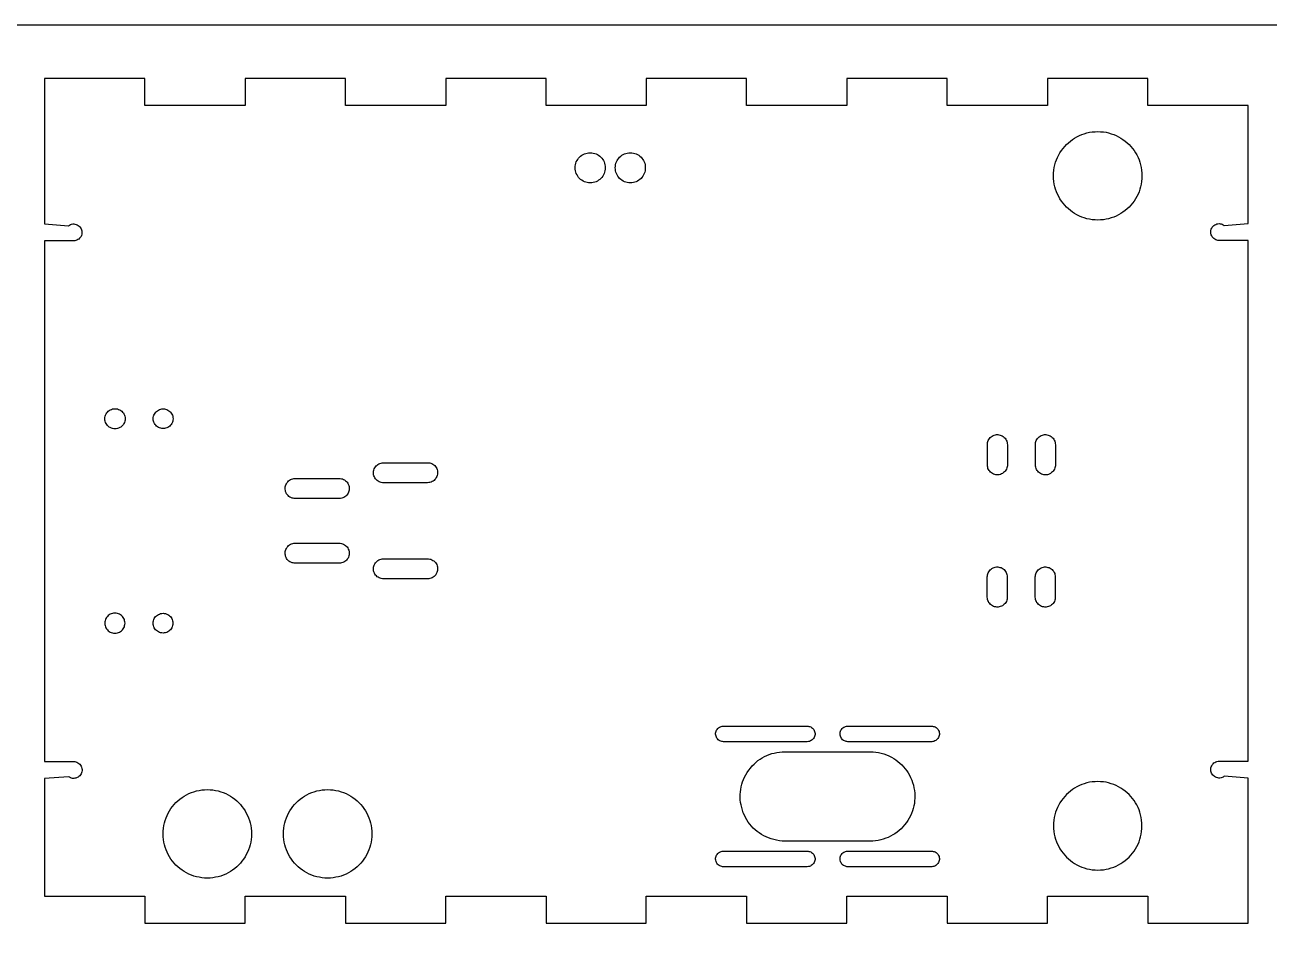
# Model space of a CAD drawing. Extents: x 0 to 650, y 186 to 551.
# Drawn here: x 248.8 to 496.9, y 368.5 to 551.4 of the extents above; entities that cross this region are included whole.
import ezdxf

# ---------------------------------------------------------------- set-up
doc = ezdxf.new("R2010")
doc.units = 0
doc.layers.get('0').update_dxf_attribs({"linetype": 'CONTINUOUS'})

msp = doc.modelspace()

# ---------------------------------------------------------------- linework, layer by layer
at = {"color": 7}
msp.add_lwpolyline([(650.24, 551.399992), (650.24, 185.639992), (0, 185.639992), (0, 551.399992), (650.24, 551.399992), (650.24, 551.399992)], dxfattribs=at)
at = {"color": 1}
msp.add_lwpolyline([(492.740244, 372.300077), (492.740244, 401.23999), (487.979156, 401.580068), (487.979156, 401.580068), (487.778778, 401.440086), (487.581222, 401.340179), (487.361089, 401.280066), (487.1212, 401.23999), (486.901067, 401.23999), (486.661178, 401.260028), (486.441044, 401.320141), (486.441044, 401.320141), (486.441044, 401.320141), (486.220911, 401.40001), (486.020533, 401.519954), (485.859667, 401.660219), (485.6988, 401.800201), (485.560511, 401.979977), (485.439156, 402.180072), (485.360133, 402.400206), (485.360133, 402.400206), (485.360133, 402.400206), (485.300867, 402.620057), (485.281111, 402.84019), (485.281111, 403.060041), (485.320622, 403.280174), (485.379889, 403.500026), (485.478667, 403.700121), (485.600022, 403.900217), (485.600022, 403.900217), (485.600022, 403.900217), (485.760889, 404.079992), (485.918933, 404.240012), (486.099556, 404.359957), (486.299933, 404.460146), (486.520067, 404.540014), (486.7402, 404.58009), (486.960333, 404.58009), (486.960333, 404.58009), (492.740244, 404.58009), (492.740244, 508.420088), (486.960333, 508.420088), (486.960333, 508.420088), (486.720444, 508.440126), (486.500311, 508.480201), (486.280178, 508.56007), (486.0798, 508.659977), (485.899178, 508.799959), (485.741133, 508.959979), (485.580267, 509.140037), (485.580267, 509.140037), (485.580267, 509.140037), (485.478667, 509.340132), (485.379889, 509.539946), (485.320622, 509.760079), (485.300867, 509.980212), (485.300867, 510.200063), (485.320622, 510.420197), (485.379889, 510.640048), (485.379889, 510.640048), (485.379889, 510.640048), (485.478667, 510.860181), (485.580267, 511.059994), (485.721378, 511.220014), (485.879422, 511.380034), (486.060044, 511.520017), (486.260422, 511.620206), (486.480556, 511.700074), (486.480556, 511.700074), (486.480556, 511.700074), (486.700689, 511.760188), (486.940578, 511.779943), (487.160711, 511.760188), (487.380844, 511.720112), (487.581222, 511.659999), (487.778778, 511.560092), (487.979156, 511.42011), (487.979156, 511.42011), (492.740244, 511.779943), (492.740244, 535.300061), (472.739156, 535.300061), (472.739156, 540.720139), (452.740889, 540.720139), (452.740889, 535.300061), (432.7398, 535.300061), (432.7398, 540.720139), (412.738711, 540.720139), (412.738711, 535.300061), (392.740444, 535.300061), (392.740444, 540.720139), (372.739356, 540.720139), (372.739356, 535.300061), (352.741089, 535.300061), (352.741089, 540.720139), (332.74, 540.720139), (332.74, 535.300061), (312.738911, 535.300061), (312.738911, 540.720139), (292.740644, 540.720139), (292.740644, 535.300061), (272.74012, 535.300061), (272.74012, 540.720139), (252.739878, 540.720139), (252.739878, 511.700074), (257.519876, 511.359997), (257.519876, 511.359997), (257.719971, 511.480223), (257.920067, 511.58013), (258.139918, 511.659999), (258.360051, 511.700074), (258.59994, 511.700074), (258.820073, 511.680037), (259.039924, 511.620206), (259.039924, 511.620206), (259.039924, 511.620206), (259.260058, 511.540054), (259.459871, 511.42011), (259.639929, 511.280128), (259.799949, 511.140146), (259.919893, 510.960088), (260.04012, 510.759992), (260.119989, 510.540141), (260.119989, 510.540141), (260.119989, 510.540141), (260.180102, 510.320008), (260.20014, 510.100157), (260.20014, 509.880023), (260.180102, 509.660172), (260.099951, 509.440039), (260.020082, 509.239943), (259.8801, 509.04013), (259.8801, 509.04013), (259.8801, 509.04013), (259.740118, 508.860072), (259.580098, 508.700052), (259.40004, 508.580108), (259.199944, 508.480201), (258.980093, 508.40005), (258.75996, 508.359974), (258.540109, 508.340219), (258.540109, 508.340219), (252.739878, 508.340219), (252.739878, 404.519977), (258.540109, 404.519977), (258.540109, 404.519977), (258.779998, 404.500221), (259.000131, 404.460146), (259.219982, 404.379994), (259.420078, 404.280088), (259.600136, 404.140106), (259.779911, 403.980086), (259.919893, 403.800028), (259.919893, 403.800028), (259.919893, 403.800028), (260.04012, 403.600214), (260.119989, 403.380081), (260.180102, 403.159948), (260.219896, 402.940097), (260.219896, 402.719963), (260.180102, 402.500112), (260.119989, 402.279979), (260.119989, 402.279979), (260.119989, 402.279979), (260.020082, 402.060128), (259.919893, 401.88007), (259.779911, 401.700012), (259.619891, 401.539992), (259.440116, 401.420048), (259.24002, 401.320141), (259.019887, 401.23999), (259.019887, 401.23999), (259.019887, 401.23999), (258.800036, 401.180159), (258.559864, 401.160121), (258.340013, 401.160121), (258.11988, 401.200197), (257.920067, 401.280066), (257.719971, 401.379972), (257.519876, 401.500199), (257.519876, 401.500199), (252.739878, 401.160121), (252.739878, 377.700117), (272.74012, 377.700117), (272.74012, 372.300077), (292.740644, 372.300077), (292.740644, 377.700117), (312.738911, 377.700117), (312.738911, 372.300077), (332.74, 372.300077), (332.74, 377.700117), (352.741089, 377.700117), (352.741089, 372.300077), (372.739356, 372.300077), (372.739356, 377.700117), (392.740444, 377.700117), (392.740444, 372.300077), (412.738711, 372.300077), (412.738711, 377.700117), (432.7398, 377.700117), (432.7398, 372.300077), (452.740889, 372.300077), (452.740889, 377.700117), (472.739156, 377.700117), (472.739156, 372.300077), (492.740244, 372.300077), (492.740244, 372.300077)], dxfattribs=at)
at = {"color": 5}
for points in [[(453.920578, 521.300146), (453.940333, 521.860074), (453.9996, 522.420003), (454.078622, 522.940139), (454.199978, 523.48003), (454.341089, 524.000166), (454.518889, 524.499981), (454.719267, 524.980041), (454.959156, 525.460101), (455.2188, 525.900086), (455.501022, 526.34007), (455.819933, 526.760017), (456.1586, 527.160208), (456.519844, 527.540079), (456.900844, 527.900194), (457.298778, 528.23999), (457.719289, 528.539992), (458.1398, 528.839994), (458.599822, 529.100203), (459.0796, 529.320054), (459.559378, 529.540188), (460.058911, 529.700208), (460.581022, 529.859946), (461.100311, 529.980172), (461.639356, 530.060041), (462.200978, 530.100117), (462.740022, 530.120154), (462.740022, 530.120154), (462.740022, 530.120154), (463.298822, 530.100117), (463.860444, 530.060041), (464.399489, 529.980172), (464.918778, 529.859946), (465.440889, 529.700208), (465.940422, 529.540188), (466.4202, 529.320054), (466.899978, 529.100203), (467.36, 528.839994), (467.780511, 528.539992), (468.201022, 528.23999), (468.598956, 527.900194), (468.979956, 527.540079), (469.3412, 527.160208), (469.679867, 526.760017), (469.979022, 526.34007), (470.281, 525.900086), (470.540644, 525.460101), (470.780533, 524.980041), (470.980911, 524.499981), (471.158711, 524.000166), (471.299822, 523.48003), (471.421178, 522.940139), (471.5002, 522.420003), (471.559467, 521.860074), (471.559467, 521.300146), (471.559467, 521.300146), (471.559467, 521.300146), (471.559467, 520.740217), (471.5002, 520.200043), (471.421178, 519.660152), (471.299822, 519.140017), (471.158711, 518.620163), (470.980911, 518.120066), (470.780533, 517.640006), (470.540644, 517.159946), (470.281, 516.700206), (469.979022, 516.260221), (469.679867, 515.839992), (469.3412, 515.440083), (468.979956, 515.060212), (468.598956, 514.720134), (468.201022, 514.380057), (467.780511, 514.060017), (467.36, 513.780052), (466.899978, 513.520126), (466.4202, 513.279954), (465.940422, 513.080141), (465.440889, 512.900083), (464.918778, 512.760101), (464.399489, 512.640157), (463.860444, 512.560006), (463.298822, 512.500174), (462.740022, 512.480137), (462.740022, 512.480137), (462.740022, 512.480137), (462.200978, 512.500174), (461.639356, 512.560006), (461.100311, 512.640157), (460.581022, 512.760101), (460.058911, 512.900083), (459.559378, 513.080141), (459.0796, 513.279954), (458.599822, 513.520126), (458.1398, 513.780052), (457.719289, 514.060017), (457.298778, 514.380057), (456.900844, 514.720134), (456.519844, 515.060212), (456.1586, 515.440083), (455.819933, 515.839992), (455.501022, 516.260221), (455.2188, 516.700206), (454.959156, 517.159946), (454.719267, 517.640006), (454.518889, 518.120066), (454.341089, 518.620163), (454.199978, 519.140017), (454.078622, 519.660152), (453.9996, 520.200043), (453.940333, 520.740217), (453.920578, 521.300146), (453.920578, 521.300146)], [(358.540756, 522.900063), (358.560511, 523.220103), (358.619778, 523.500068), (358.679044, 523.80007), (358.780644, 524.080034), (358.918933, 524.339961), (359.060044, 524.580132), (359.240667, 524.820021), (359.421289, 525.020117), (359.6386, 525.220212), (359.881311, 525.399988), (360.1212, 525.53997), (360.380844, 525.660197), (360.660244, 525.780141), (360.939644, 525.839972), (361.2388, 525.880048), (361.540778, 525.900086), (361.540778, 525.900086), (361.859689, 525.880048), (362.158844, 525.839972), (362.441067, 525.780141), (362.720467, 525.660197), (362.980111, 525.53997), (363.22, 525.399988), (363.459889, 525.220212), (363.680022, 525.020117), (363.860644, 524.820021), (364.041267, 524.580132), (364.179556, 524.339961), (364.320667, 524.080034), (364.419444, 523.80007), (364.478711, 523.500068), (364.5408, 523.220103), (364.5408, 522.900063), (364.5408, 522.900063), (364.5408, 522.600061), (364.478711, 522.300059), (364.419444, 522.020094), (364.320667, 521.74013), (364.179556, 521.480203), (364.041267, 521.219994), (363.860644, 521.000143), (363.680022, 520.78001), (363.459889, 520.580197), (363.22, 520.420177), (362.980111, 520.260157), (362.720467, 520.140212), (362.441067, 520.040023), (362.158844, 519.960154), (361.859689, 519.920079), (361.540778, 519.900041), (361.540778, 519.900041), (361.2388, 519.920079), (360.939644, 519.960154), (360.660244, 520.040023), (360.380844, 520.140212), (360.1212, 520.260157), (359.881311, 520.420177), (359.6386, 520.580197), (359.421289, 520.78001), (359.240667, 521.000143), (359.060044, 521.219994), (358.918933, 521.480203), (358.780644, 521.74013), (358.679044, 522.020094), (358.619778, 522.300059), (358.560511, 522.600061), (358.540756, 522.900063), (358.540756, 522.900063)], [(366.538933, 522.900063), (366.558689, 523.220103), (366.620778, 523.500068), (366.680044, 523.80007), (366.778822, 524.080034), (366.919933, 524.339961), (367.061044, 524.580132), (367.238844, 524.820021), (367.419467, 525.020117), (367.6396, 525.220212), (367.879489, 525.399988), (368.119378, 525.53997), (368.379022, 525.660197), (368.661244, 525.780141), (368.940644, 525.839972), (369.2398, 525.880048), (369.538956, 525.900086), (369.538956, 525.900086), (369.860689, 525.880048), (370.159844, 525.839972), (370.439244, 525.780141), (370.718644, 525.660197), (370.981111, 525.53997), (371.221, 525.399988), (371.460889, 525.220212), (371.681022, 525.020117), (371.858822, 524.820021), (372.039444, 524.580132), (372.180556, 524.339961), (372.318844, 524.080034), (372.420444, 523.80007), (372.479711, 523.500068), (372.538978, 523.220103), (372.538978, 522.900063), (372.538978, 522.900063), (372.538978, 522.600061), (372.479711, 522.300059), (372.420444, 522.020094), (372.318844, 521.74013), (372.180556, 521.480203), (372.039444, 521.219994), (371.858822, 521.000143), (371.681022, 520.78001), (371.460889, 520.580197), (371.221, 520.420177), (370.981111, 520.260157), (370.718644, 520.140212), (370.439244, 520.040023), (370.159844, 519.960154), (369.860689, 519.920079), (369.538956, 519.900041), (369.538956, 519.900041), (369.2398, 519.920079), (368.940644, 519.960154), (368.661244, 520.040023), (368.379022, 520.140212), (368.119378, 520.260157), (367.879489, 520.420177), (367.6396, 520.580197), (367.419467, 520.78001), (367.238844, 521.000143), (367.061044, 521.219994), (366.919933, 521.480203), (366.778822, 521.74013), (366.680044, 522.020094), (366.620778, 522.300059), (366.558689, 522.600061), (366.538933, 522.900063), (366.538933, 522.900063)], [(264.780042, 472.860088), (264.80008, 473.120014), (264.859911, 473.360186), (264.920024, 473.600074), (265.019931, 473.820208), (265.139876, 474.020021), (265.299896, 474.200079), (265.459916, 474.380137), (265.660011, 474.520119), (265.860107, 474.640063), (266.079958, 474.73997), (266.300091, 474.820121), (266.53998, 474.860197), (266.799907, 474.879952), (266.799907, 474.879952), (266.799907, 474.879952), (267.060116, 474.860197), (267.300004, 474.820121), (267.520138, 474.73997), (267.739989, 474.640063), (267.960122, 474.520119), (268.139898, 474.380137), (268.299918, 474.200079), (268.459938, 474.020021), (268.579882, 473.820208), (268.680071, 473.600074), (268.75994, 473.360186), (268.800016, 473.120014), (268.820053, 472.860088), (268.820053, 472.860088), (268.820053, 472.860088), (268.800016, 472.620199), (268.75994, 472.380028), (268.680071, 472.140139), (268.579882, 471.920006), (268.459938, 471.720192), (268.299918, 471.540134), (268.139898, 471.360077), (267.960122, 471.220094), (267.739989, 471.10015), (267.520138, 470.999961), (267.300004, 470.920092), (267.060116, 470.880017), (266.799907, 470.859979), (266.799907, 470.859979), (266.799907, 470.859979), (266.53998, 470.880017), (266.300091, 470.920092), (266.079958, 470.999961), (265.860107, 471.10015), (265.660011, 471.220094), (265.459916, 471.360077), (265.299896, 471.540134), (265.139876, 471.720192), (265.019931, 471.920006), (264.920024, 472.140139), (264.859911, 472.380028), (264.80008, 472.620199), (264.780042, 472.860088), (264.780042, 472.860088)], [(274.439944, 472.860088), (274.439944, 473.120014), (274.500058, 473.360186), (274.559889, 473.580037), (274.660078, 473.80017), (274.780022, 473.999983), (274.920004, 474.180041), (275.100062, 474.340061), (275.28012, 474.480043), (275.479933, 474.599988), (275.680029, 474.700177), (275.919918, 474.780046), (276.160089, 474.820121), (276.399978, 474.840159), (276.399978, 474.840159), (276.399978, 474.840159), (276.639867, 474.820121), (276.880038, 474.780046), (277.119927, 474.700177), (277.320022, 474.599988), (277.520118, 474.480043), (277.699893, 474.340061), (277.879951, 474.180041), (278.019933, 473.999983), (278.139878, 473.80017), (278.240067, 473.580037), (278.319936, 473.360186), (278.360011, 473.120014), (278.380049, 472.860088), (278.380049, 472.860088), (278.380049, 472.860088), (278.360011, 472.620199), (278.319936, 472.380028), (278.240067, 472.160177), (278.139878, 471.940043), (278.019933, 471.739948), (277.879951, 471.560172), (277.699893, 471.400152), (277.520118, 471.26017), (277.320022, 471.120188), (277.119927, 471.040037), (276.880038, 470.960168), (276.639867, 470.920092), (276.399978, 470.900054), (276.399978, 470.900054), (276.399978, 470.900054), (276.160089, 470.920092), (275.919918, 470.960168), (275.680029, 471.040037), (275.479933, 471.120188), (275.28012, 471.26017), (275.100062, 471.400152), (274.920004, 471.560172), (274.780022, 471.739948), (274.660078, 471.940043), (274.559889, 472.160177), (274.500058, 472.380028), (274.439944, 472.620199), (274.439944, 472.860088), (274.439944, 472.860088)], [(440.839578, 468.319979), (440.9186, 468.540112), (441.039956, 468.759963), (441.161311, 468.940021), (441.319356, 469.120079), (441.499978, 469.260061), (441.6806, 469.400043), (441.900733, 469.519988), (442.120867, 469.600139), (442.120867, 469.600139), (442.360756, 469.65997), (442.580889, 469.700046), (442.820778, 469.700046), (443.040911, 469.680008), (443.261044, 469.620177), (443.481178, 469.540026), (443.701311, 469.440119), (443.898867, 469.320174), (443.898867, 469.320174), (444.079489, 469.160154), (444.260111, 469.000134), (444.401222, 468.800039), (444.5, 468.619981), (444.598778, 468.40013), (444.660867, 468.179997), (444.700378, 467.940108), (444.720133, 467.700219), (444.720133, 463.679963), (444.720133, 463.679963), (444.720133, 463.48015), (444.680622, 463.260017), (444.621356, 463.060203), (444.621356, 463.060203), (444.539511, 462.84007), (444.420978, 462.639974), (444.299622, 462.440161), (444.138756, 462.280141), (443.980711, 462.120121), (443.780333, 461.980139), (443.579956, 461.87995), (443.340067, 461.780043), (443.340067, 461.780043), (443.119933, 461.720212), (442.880044, 461.700174), (442.640156, 461.680137), (442.420022, 461.720212), (442.199889, 461.760006), (441.979756, 461.840157), (441.759622, 461.940063), (441.559244, 462.080046), (441.559244, 462.080046), (441.378622, 462.220028), (441.220578, 462.400086), (441.079467, 462.580143), (440.960933, 462.779957), (440.859333, 462.980052), (440.800067, 463.200186), (440.760556, 463.440074), (440.7408, 463.679963), (440.7408, 467.700219), (440.7408, 467.700219), (440.760556, 467.92007), (440.780311, 468.120166), (440.839578, 468.319979), (440.839578, 468.319979)], [(451.699489, 469.600139), (451.919622, 469.65997), (452.159511, 469.700046), (452.3994, 469.700046), (452.619533, 469.680008), (452.839667, 469.620177), (453.0598, 469.540026), (453.279933, 469.440119), (453.480311, 469.320174), (453.480311, 469.320174), (453.660933, 469.160154), (453.838733, 469.000134), (453.979844, 468.800039), (454.078622, 468.619981), (454.180222, 468.40013), (454.239489, 468.179997), (454.279, 467.940108), (454.298756, 467.700219), (454.298756, 463.679963), (454.298756, 463.679963), (454.298756, 463.48015), (454.259244, 463.260017), (454.199978, 463.060203), (454.199978, 463.060203), (454.120956, 462.84007), (453.9996, 462.639974), (453.881067, 462.440161), (453.7202, 462.280141), (453.539578, 462.120121), (453.358956, 461.980139), (453.1614, 461.87995), (452.918689, 461.780043), (452.918689, 461.780043), (452.701378, 461.720212), (452.458667, 461.700174), (452.218778, 461.680137), (451.998644, 461.720212), (451.781333, 461.760006), (451.5612, 461.840157), (451.341067, 461.940063), (451.140689, 462.080046), (451.140689, 462.080046), (450.960067, 462.220028), (450.7992, 462.400086), (450.660911, 462.580143), (450.539556, 462.779957), (450.440778, 462.980052), (450.378689, 463.200186), (450.339178, 463.440074), (450.319422, 463.679963), (450.319422, 467.700219), (450.319422, 467.700219), (450.339178, 467.92007), (450.358933, 468.120166), (450.421022, 468.319979), (450.421022, 468.319979), (450.500044, 468.540112), (450.6214, 468.759963), (450.739933, 468.940021), (450.9008, 469.120079), (451.0786, 469.260061), (451.259222, 469.400043), (451.479356, 469.519988), (451.699489, 469.600139), (451.699489, 469.600139)], [(329.739978, 464.000003), (329.960111, 463.920134), (330.180244, 463.80019), (330.360867, 463.679963), (330.538667, 463.519943), (330.699533, 463.340168), (330.820889, 463.16011), (330.939422, 462.960014), (331.021267, 462.720126), (331.021267, 462.720126), (331.080533, 462.499992), (331.120044, 462.260103), (331.120044, 462.020214), (331.100289, 461.800081), (331.041022, 461.579948), (330.978933, 461.360097), (330.8604, 461.139963), (330.739044, 460.94015), (330.739044, 460.94015), (330.581, 460.760092), (330.420133, 460.580034), (330.239511, 460.440052), (330.039133, 460.340146), (329.819, 460.239957), (329.598867, 460.180126), (329.358978, 460.14005), (329.119089, 460.120012), (320.3194, 460.120012), (320.3194, 460.120012), (320.119022, 460.120012), (319.898889, 460.160088), (319.701333, 460.220201), (319.701333, 460.220201), (319.4812, 460.30007), (319.280822, 460.420014), (319.080444, 460.539959), (318.919578, 460.699979), (318.758711, 460.880037), (318.620422, 461.060094), (318.518822, 461.279946), (318.420044, 461.500079), (318.420044, 461.500079), (318.360778, 461.720212), (318.341022, 461.960101), (318.321267, 462.19999), (318.360778, 462.420123), (318.400289, 462.639974), (318.479311, 462.860108), (318.580911, 463.079959), (318.7192, 463.280054), (318.7192, 463.280054), (318.860311, 463.460112), (319.040933, 463.64017), (319.218733, 463.780152), (319.419111, 463.880059), (319.619489, 463.979966), (319.839622, 464.040079), (320.079511, 464.080154), (320.3194, 464.100192), (329.119089, 464.100192), (329.119089, 464.100192), (329.119089, 464.100192), (329.339222, 464.100192), (329.5396, 464.060117), (329.739978, 464.000003), (329.739978, 464.000003)], [(302.720022, 456.95997), (302.499889, 456.980008), (302.299511, 457.020083), (302.099133, 457.060159), (302.099133, 457.060159), (301.879, 457.160066), (301.658867, 457.259972), (301.481067, 457.399954), (301.300444, 457.540219), (301.159333, 457.719994), (301.021044, 457.92009), (300.899689, 458.120186), (300.820667, 458.340037), (300.820667, 458.340037), (300.7614, 458.580208), (300.719067, 458.820097), (300.719067, 459.039948), (300.738822, 459.280119), (300.800911, 459.49997), (300.860178, 459.720103), (300.978711, 459.920199), (301.100067, 460.14005), (301.100067, 460.14005), (301.260933, 460.320108), (301.418978, 460.480128), (301.5996, 460.62011), (301.799978, 460.740054), (302.020111, 460.839961), (302.240244, 460.900074), (302.480133, 460.94015), (302.720022, 460.960188), (311.519711, 460.960188), (311.519711, 460.960188), (311.720089, 460.94015), (311.940222, 460.900074), (312.1406, 460.859999), (312.1406, 460.859999), (312.360733, 460.760092), (312.561111, 460.660186), (312.758667, 460.520203), (312.939289, 460.380221), (313.0804, 460.200163), (313.218689, 460.000068), (313.320289, 459.799972), (313.419067, 459.580121), (313.419067, 459.580121), (313.481156, 459.33995), (313.500911, 459.120099), (313.520667, 458.88021), (313.500911, 458.640039), (313.438822, 458.420188), (313.3598, 458.200054), (313.261022, 457.999959), (313.139667, 457.800146), (313.139667, 457.800146), (312.9788, 457.60005), (312.801, 457.44003), (312.620378, 457.300048), (312.42, 457.180103), (312.219622, 457.099952), (311.999489, 457.020083), (311.7596, 456.980008), (311.519711, 456.95997), (311.519711, 456.95997), (302.720022, 456.95997), (302.720022, 456.95997)], [(313.419067, 446.680026), (313.481156, 446.440137), (313.500911, 446.199966), (313.520667, 445.980114), (313.481156, 445.739943), (313.438822, 445.520092), (313.3598, 445.299959), (313.261022, 445.100146), (313.119911, 444.880012), (313.119911, 444.880012), (312.9788, 444.699954), (312.801, 444.540217), (312.620378, 444.399952), (312.42, 444.280008), (312.219622, 444.180101), (311.979733, 444.119988), (311.7596, 444.080194), (311.519711, 444.060157), (302.720022, 444.060157), (302.720022, 444.060157), (302.499889, 444.080194), (302.299511, 444.119988), (302.099133, 444.160063), (302.099133, 444.160063), (301.879, 444.25997), (301.658867, 444.360159), (301.481067, 444.500141), (301.300444, 444.640123), (301.139578, 444.820181), (301.021044, 445.019994), (300.899689, 445.22009), (300.820667, 445.440223), (300.820667, 445.440223), (300.7614, 445.680112), (300.719067, 445.899963), (300.719067, 446.140134), (300.738822, 446.380023), (300.800911, 446.600157), (300.860178, 446.820008), (300.978711, 447.020103), (301.100067, 447.239954), (301.100067, 447.239954), (301.260933, 447.420012), (301.418978, 447.580032), (301.5996, 447.720014), (301.799978, 447.839959), (302.020111, 447.92011), (302.240244, 447.999979), (302.480133, 448.040054), (302.720022, 448.060092), (311.519711, 448.060092), (311.519711, 448.060092), (311.720089, 448.040054), (311.940222, 447.999979), (312.1406, 447.960186), (312.1406, 447.960186), (312.360733, 447.859997), (312.561111, 447.76009), (312.758667, 447.620108), (312.919533, 447.480126), (313.0804, 447.300068), (313.218689, 447.099972), (313.320289, 446.900159), (313.419067, 446.680026), (313.419067, 446.680026)], [(329.739978, 444.840219), (329.960111, 444.760068), (330.180244, 444.640123), (330.360867, 444.520179), (330.538667, 444.360159), (330.699533, 444.180101), (330.820889, 444.000043), (330.939422, 443.780192), (331.021267, 443.560059), (331.021267, 443.560059), (331.080533, 443.32017), (331.120044, 443.100037), (331.120044, 442.860148), (331.100289, 442.640014), (331.041022, 442.400126), (330.978933, 442.20003), (330.8604, 441.980179), (330.739044, 441.780083), (330.739044, 441.780083), (330.581, 441.579988), (330.420133, 441.419968), (330.239511, 441.279986), (330.039133, 441.160041), (329.819, 441.080172), (329.598867, 441.000021), (329.358978, 440.959946), (329.119089, 440.959946), (329.119089, 440.959946), (320.3194, 440.959946), (320.3194, 440.959946), (320.119022, 440.959946), (319.898889, 441.000021), (319.701333, 441.060134), (319.701333, 441.060134), (319.4812, 441.140003), (319.280822, 441.259948), (319.080444, 441.380174), (318.919578, 441.540194), (318.758711, 441.700214), (318.620422, 441.900028), (318.518822, 442.100123), (318.420044, 442.340012), (318.420044, 442.340012), (318.360778, 442.560146), (318.341022, 442.800034), (318.321267, 443.020168), (318.360778, 443.260057), (318.400289, 443.48019), (318.479311, 443.700041), (318.580911, 443.920174), (318.7192, 444.119988), (318.7192, 444.119988), (318.860311, 444.300046), (319.040933, 444.460066), (319.218733, 444.600048), (319.419111, 444.719992), (319.619489, 444.820181), (319.859378, 444.880012), (320.079511, 444.920088), (320.3194, 444.940126), (329.119089, 444.940126), (329.119089, 444.940126), (329.339222, 444.920088), (329.5396, 444.90005), (329.739978, 444.840219), (329.739978, 444.840219)], [(444.598778, 436.680046), (444.519756, 436.460194), (444.401222, 436.260099), (444.279867, 436.060003), (444.119, 435.899983), (443.9412, 435.739963), (443.760578, 435.599981), (443.5602, 435.500074), (443.320311, 435.420206), (443.320311, 435.420206), (443.100178, 435.360092), (442.860289, 435.320017), (442.6204, 435.320017), (442.400267, 435.340054), (442.180133, 435.38013), (441.96, 435.459999), (441.739867, 435.560188), (441.539489, 435.70017), (441.539489, 435.70017), (441.358867, 435.840152), (441.200822, 436.02021), (441.059711, 436.199986), (440.941178, 436.400081), (440.839578, 436.620214), (440.780311, 436.840066), (440.7408, 437.060199), (440.721044, 437.300088), (440.721044, 441.320061), (440.721044, 441.320061), (440.7408, 441.540194), (440.760556, 441.740008), (440.819822, 441.940103), (440.819822, 441.940103), (440.898844, 442.159954), (441.0202, 442.380088), (441.138733, 442.560146), (441.2996, 442.740203), (441.480222, 442.900223), (441.660844, 443.020168), (441.880978, 443.140112), (442.101111, 443.219981), (442.101111, 443.219981), (442.321244, 443.280094), (442.561133, 443.32017), (442.801022, 443.32017), (443.021156, 443.300132), (443.241289, 443.240019), (443.4586, 443.180188), (443.678733, 443.059961), (443.879111, 442.940017), (443.879111, 442.940017), (444.059733, 442.779997), (444.240356, 442.619977), (444.378644, 442.440201), (444.480244, 442.240106), (444.579022, 442.019972), (444.641111, 441.800121), (444.680622, 441.55995), (444.700378, 441.320061), (444.700378, 437.300088), (444.700378, 437.300088), (444.700378, 437.099992), (444.660867, 436.900179), (444.598778, 436.680046), (444.598778, 436.680046)], [(451.679733, 443.219981), (451.899867, 443.280094), (452.139756, 443.32017), (452.379644, 443.32017), (452.599778, 443.300132), (452.819911, 443.240019), (453.040044, 443.180188), (453.260178, 443.059961), (453.460556, 442.940017), (453.460556, 442.940017), (453.641178, 442.779997), (453.799222, 442.619977), (453.960089, 442.440201), (454.058867, 442.240106), (454.160467, 442.019972), (454.219733, 441.800121), (454.259244, 441.55995), (454.279, 441.320061), (454.279, 437.300088), (454.279, 437.300088), (454.259244, 437.099992), (454.239489, 436.900179), (454.180222, 436.680046), (454.180222, 436.680046), (454.1012, 436.460194), (453.979844, 436.260099), (453.861311, 436.060003), (453.700444, 435.899983), (453.519822, 435.739963), (453.3392, 435.599981), (453.119067, 435.500074), (452.898933, 435.420206), (452.898933, 435.420206), (452.6788, 435.360092), (452.438911, 435.320017), (452.199022, 435.320017), (451.978889, 435.340054), (451.758756, 435.38013), (451.538622, 435.459999), (451.321311, 435.560188), (451.120933, 435.70017), (451.120933, 435.70017), (450.940311, 435.840152), (450.779444, 436.02021), (450.6214, 436.199986), (450.5198, 436.400081), (450.421022, 436.620214), (450.358933, 436.840066), (450.319422, 437.060199), (450.299667, 437.300088), (450.299667, 441.320061), (450.299667, 441.320061), (450.319422, 441.540194), (450.339178, 441.740008), (450.401267, 441.940103), (450.401267, 441.940103), (450.480289, 442.159954), (450.598822, 442.380088), (450.720178, 442.560146), (450.881044, 442.740203), (451.058844, 442.900223), (451.239467, 443.020168), (451.4596, 443.140112), (451.679733, 443.219981), (451.679733, 443.219981)], [(264.760004, 432.100143), (264.780042, 431.859972), (264.820118, 431.620083), (264.899987, 431.380194), (264.999893, 431.160061), (265.12012, 430.959966), (265.28014, 430.78019), (265.439878, 430.600132), (265.639973, 430.46015), (265.840069, 430.340206), (266.05992, 430.240017), (266.280053, 430.160148), (266.519942, 430.120072), (266.779869, 430.100034), (266.779869, 430.100034), (266.779869, 430.100034), (267.040078, 430.120072), (267.279967, 430.160148), (267.5001, 430.240017), (267.719951, 430.340206), (267.920047, 430.46015), (268.11986, 430.600132), (268.27988, 430.78019), (268.4399, 430.959966), (268.560127, 431.160061), (268.660033, 431.380194), (268.719864, 431.620083), (268.779978, 431.859972), (268.800016, 432.100143), (268.800016, 432.100143), (268.800016, 432.100143), (268.779978, 432.36007), (268.719864, 432.599959), (268.660033, 432.84013), (268.560127, 433.059981), (268.4399, 433.260077), (268.27988, 433.440134), (268.11986, 433.620192), (267.920047, 433.760174), (267.719951, 433.880119), (267.5001, 433.980026), (267.279967, 434.060177), (267.040078, 434.09997), (266.779869, 434.120008), (266.779869, 434.120008), (266.779869, 434.120008), (266.519942, 434.09997), (266.280053, 434.060177), (266.05992, 433.980026), (265.840069, 433.880119), (265.639973, 433.760174), (265.439878, 433.620192), (265.28014, 433.440134), (265.12012, 433.260077), (264.999893, 433.059981), (264.899987, 432.84013), (264.820118, 432.599959), (264.780042, 432.36007), (264.760004, 432.100143), (264.760004, 432.100143)], [(274.419907, 432.100143), (274.419907, 432.36007), (274.48002, 432.599959), (274.540133, 432.820092), (274.64004, 433.039943), (274.759984, 433.240039), (274.899967, 433.420097), (275.080024, 433.580117), (275.260082, 433.720099), (275.459896, 433.840043), (275.659991, 433.93995), (275.89988, 434.020101), (276.140051, 434.060177), (276.37994, 434.080214), (276.37994, 434.080214), (276.37994, 434.080214), (276.620111, 434.060177), (276.86, 434.020101), (277.099889, 433.93995), (277.299984, 433.840043), (277.50008, 433.720099), (277.680138, 433.580117), (277.859913, 433.420097), (277.999896, 433.240039), (278.120122, 433.039943), (278.220029, 432.820092), (278.27986, 432.599959), (278.339973, 432.36007), (278.339973, 432.100143), (278.339973, 432.100143), (278.339973, 432.100143), (278.339973, 431.859972), (278.27986, 431.620083), (278.220029, 431.39995), (278.120122, 431.180099), (277.999896, 430.980003), (277.859913, 430.799946), (277.680138, 430.640208), (277.50008, 430.499943), (277.299984, 430.379999), (277.099889, 430.280092), (276.86, 430.200223), (276.620111, 430.160148), (276.37994, 430.14011), (276.37994, 430.14011), (276.37994, 430.14011), (276.140051, 430.160148), (275.89988, 430.200223), (275.659991, 430.280092), (275.459896, 430.379999), (275.260082, 430.499943), (275.080024, 430.640208), (274.899967, 430.799946), (274.759984, 430.980003), (274.64004, 431.180099), (274.540133, 431.39995), (274.48002, 431.620083), (274.419907, 431.859972), (274.419907, 432.100143), (274.419907, 432.100143)], [(405.319089, 411.500179), (405.519467, 411.420028), (405.700089, 411.320121), (405.860956, 411.200177), (405.999244, 411.060194), (406.1206, 410.900174), (406.219378, 410.700079), (406.301222, 410.520021), (406.301222, 410.520021), (406.301222, 410.520021), (406.360489, 410.30017), (406.380244, 410.100074), (406.380244, 409.899979), (406.340733, 409.700166), (406.278644, 409.50007), (406.199622, 409.299974), (406.081089, 409.120199), (406.081089, 409.120199), (406.081089, 409.120199), (405.959733, 408.960179), (405.798867, 408.820197), (405.621067, 408.69997), (405.440444, 408.620101), (405.259822, 408.53995), (405.059444, 408.500157), (404.839311, 408.480119), (404.839311, 408.480119), (388.100711, 408.480119), (388.100711, 408.480119), (387.939844, 408.500157), (387.778978, 408.520194), (387.620933, 408.559988), (387.620933, 408.559988), (387.420556, 408.640139), (387.239933, 408.740046), (387.079067, 408.85999), (386.940778, 409.02001), (386.819422, 409.18003), (386.720644, 409.360088), (386.6388, 409.560183), (386.6388, 409.560183), (386.6388, 409.560183), (386.579533, 409.759997), (386.559778, 409.98013), (386.559778, 410.179943), (386.599289, 410.380039), (386.661378, 410.580134), (386.7404, 410.760192), (386.858933, 410.939968), (386.858933, 410.939968), (386.858933, 410.939968), (386.980289, 411.099988), (387.141156, 411.23997), (387.2992, 411.360197), (387.499578, 411.460103), (387.6802, 411.520217), (387.880578, 411.56001), (388.100711, 411.580048), (388.100711, 411.580048), (388.100711, 411.580048), (404.839311, 411.580048), (404.839311, 411.580048), (405.000178, 411.580048), (405.161044, 411.539972), (405.319089, 411.500179), (405.319089, 411.500179)], [(411.660622, 410.939968), (411.779156, 411.099988), (411.940022, 411.23997), (412.100889, 411.360197), (412.301267, 411.460103), (412.479067, 411.520217), (412.679444, 411.56001), (412.899578, 411.580048), (412.899578, 411.580048), (429.641, 411.580048), (429.641, 411.580048), (429.799044, 411.580048), (429.959911, 411.539972), (430.120778, 411.500179), (430.120778, 411.500179), (430.321156, 411.420028), (430.498956, 411.320121), (430.659822, 411.200177), (430.800933, 411.060194), (430.919467, 410.900174), (431.021067, 410.700079), (431.100089, 410.520021), (431.100089, 410.520021), (431.100089, 410.520021), (431.159356, 410.30017), (431.179111, 410.100074), (431.179111, 409.899979), (431.1396, 409.700166), (431.080333, 409.50007), (431.001311, 409.299974), (430.879956, 409.120199), (430.879956, 409.120199), (430.879956, 409.120199), (430.7586, 408.960179), (430.600556, 408.820197), (430.439689, 408.69997), (430.239311, 408.620101), (430.058689, 408.53995), (429.861133, 408.500157), (429.641, 408.480119), (429.641, 408.480119), (429.641, 408.480119), (412.899578, 408.480119), (412.899578, 408.480119), (412.738711, 408.500157), (412.580667, 408.520194), (412.4198, 408.559988), (412.4198, 408.559988), (412.219422, 408.640139), (412.0388, 408.740046), (411.880756, 408.85999), (411.739644, 409.02001), (411.621111, 409.18003), (411.519511, 409.360088), (411.440489, 409.560183), (411.440489, 409.560183), (411.440489, 409.560183), (411.381222, 409.759997), (411.358644, 409.98013), (411.358644, 410.179943), (411.400978, 410.380039), (411.460244, 410.580134), (411.539267, 410.760192), (411.660622, 410.939968), (411.660622, 410.939968)], [(400.360444, 388.679972), (399.798822, 388.679972), (399.259778, 388.740086), (398.700978, 388.819954), (398.159111, 388.960219), (397.620067, 389.100201), (397.620067, 389.100201), (397.100778, 389.279977), (396.621, 389.50011), (396.141222, 389.739999), (395.6812, 389.98017), (395.240933, 390.280172), (394.840178, 390.580174), (394.439422, 390.91997), (394.061244, 391.260048), (393.7, 391.640201), (393.381089, 392.04011), (393.059356, 392.460057), (392.779956, 392.880003), (392.520311, 393.340026), (392.300178, 393.820086), (392.080044, 394.320183), (391.899422, 394.819999), (391.899422, 394.819999), (391.761133, 395.340134), (391.639778, 395.859988), (391.541, 396.380123), (391.478911, 396.899977), (391.459156, 397.420112), (391.459156, 397.939966), (391.498667, 398.460101), (391.560756, 398.960199), (391.659533, 399.480052), (391.780889, 399.98015), (391.938933, 400.46021), (392.119556, 400.960026), (392.339689, 401.420048), (392.579578, 401.900108), (392.858978, 402.36013), (393.160956, 402.800114), (393.160956, 402.800114), (393.499622, 403.220061), (393.841111, 403.640008), (394.219289, 404.020161), (394.600289, 404.359957), (395.001044, 404.700034), (395.418733, 405.000037), (395.859, 405.259963), (396.319022, 405.520172), (396.779044, 405.740023), (397.258822, 405.920081), (397.761178, 406.100139), (398.260711, 406.220083), (398.760244, 406.340028), (399.299289, 406.400141), (399.8214, 406.459972), (400.360444, 406.459972), (417.381267, 406.459972), (417.381267, 406.459972), (417.940067, 406.459972), (418.479111, 406.400141), (419.040733, 406.31999), (419.579778, 406.180008), (420.118822, 406.040026), (420.118822, 406.040026), (420.640933, 405.859968), (421.120711, 405.640117), (421.600489, 405.399946), (422.060511, 405.140019), (422.500778, 404.860054), (422.898711, 404.560052), (423.299467, 404.219974), (423.680467, 403.880179), (424.038889, 403.500026), (424.360622, 403.100117), (424.659778, 402.68017), (424.958933, 402.260223), (425.2214, 401.800201), (425.438711, 401.320141), (425.658844, 400.820043), (425.839467, 400.319946), (425.839467, 400.319946), (425.980578, 399.800092), (426.099111, 399.279957), (426.200711, 398.760103), (426.259978, 398.239968), (426.279733, 397.720114), (426.279733, 397.199979), (426.240222, 396.680126), (426.180956, 396.180028), (426.079356, 395.660174), (425.960822, 395.160077), (425.799956, 394.680017), (425.619333, 394.180201), (425.3992, 393.720179), (425.159311, 393.240119), (424.879911, 392.780097), (424.580756, 392.340112), (424.580756, 392.340112), (424.239267, 391.920166), (423.9006, 391.500219), (423.5196, 391.120066), (423.1386, 390.779988), (422.740667, 390.440192), (422.3004, 390.14019), (421.879889, 389.879981), (421.419867, 389.620054), (420.959844, 389.400203), (420.480067, 389.220146), (419.980533, 389.040088), (419.481, 388.920143), (418.958889, 388.800199), (418.4396, 388.740086), (417.920311, 388.679972), (417.381267, 388.679972), (400.360444, 388.679972), (400.360444, 388.679972)], [(453.920578, 391.700032), (453.940333, 391.140103), (453.9996, 390.600212), (454.078622, 390.060039), (454.199978, 389.540186), (454.341089, 389.02005), (454.518889, 388.519952), (454.719267, 388.040174), (454.959156, 387.560114), (455.2188, 387.100092), (455.501022, 386.660108), (455.819933, 386.240161), (456.1586, 385.83997), (456.519844, 385.460099), (456.900844, 385.120021), (457.298778, 384.779943), (457.719289, 384.460186), (458.1398, 384.180221), (458.599822, 383.920012), (459.0796, 383.680123), (459.559378, 383.480028), (460.058911, 383.29997), (460.581022, 383.159988), (461.100311, 383.040043), (461.639356, 382.960174), (462.200978, 382.900061), (462.740022, 382.880023), (462.740022, 382.880023), (462.740022, 382.880023), (463.298822, 382.900061), (463.860444, 382.960174), (464.399489, 383.040043), (464.918778, 383.159988), (465.440889, 383.29997), (465.940422, 383.480028), (466.4202, 383.680123), (466.899978, 383.920012), (467.36, 384.180221), (467.780511, 384.460186), (468.201022, 384.779943), (468.598956, 385.120021), (468.979956, 385.460099), (469.3412, 385.83997), (469.679867, 386.240161), (469.979022, 386.660108), (470.281, 387.100092), (470.540644, 387.560114), (470.780533, 388.040174), (470.980911, 388.519952), (471.158711, 389.02005), (471.299822, 389.540186), (471.421178, 390.060039), (471.5002, 390.600212), (471.559467, 391.140103), (471.559467, 391.700032), (471.559467, 391.700032), (471.559467, 391.700032), (471.559467, 392.259961), (471.5002, 392.820172), (471.421178, 393.340026), (471.299822, 393.880199), (471.158711, 394.400052), (470.980911, 394.90015), (470.780533, 395.38021), (470.540644, 395.859988), (470.281, 396.299972), (469.979022, 396.739957), (469.679867, 397.160186), (469.3412, 397.560094), (468.979956, 397.939966), (468.598956, 398.300081), (468.201022, 398.640159), (467.780511, 398.940161), (467.36, 399.240163), (466.899978, 399.50009), (466.4202, 399.720223), (465.940422, 399.940074), (465.440889, 400.100094), (464.918778, 400.260114), (464.399489, 400.380059), (463.860444, 400.46021), (463.298822, 400.500003), (462.740022, 400.520041), (462.740022, 400.520041), (462.740022, 400.520041), (462.200978, 400.500003), (461.639356, 400.46021), (461.100311, 400.380059), (460.581022, 400.260114), (460.058911, 400.100094), (459.559378, 399.940074), (459.0796, 399.720223), (458.599822, 399.50009), (458.1398, 399.240163), (457.719289, 398.940161), (457.298778, 398.640159), (456.900844, 398.300081), (456.519844, 397.939966), (456.1586, 397.560094), (455.819933, 397.160186), (455.501022, 396.739957), (455.2188, 396.299972), (454.959156, 395.859988), (454.719267, 395.38021), (454.518889, 394.90015), (454.341089, 394.400052), (454.199978, 393.880199), (454.078622, 393.340026), (453.9996, 392.820172), (453.940333, 392.259961), (453.920578, 391.700032), (453.920578, 391.700032)], [(276.37994, 390.100114), (276.399978, 390.660043), (276.440053, 391.219972), (276.53996, 391.740108), (276.659904, 392.279999), (276.799887, 392.800134), (276.979944, 393.29995), (277.18004, 393.78001), (277.419929, 394.26007), (277.680138, 394.700054), (277.960102, 395.140039), (278.27986, 395.559986), (278.5999, 395.960177), (278.960016, 396.340048), (279.339887, 396.700163), (279.740078, 397.039959), (280.160024, 397.339961), (280.600009, 397.639963), (281.060031, 397.900172), (281.520053, 398.120023), (282.019869, 398.340157), (282.521378, 398.500177), (283.020911, 398.660197), (283.559956, 398.780141), (284.099, 398.86001), (284.640867, 398.900086), (285.199667, 398.920123), (285.199667, 398.920123), (285.199667, 398.920123), (285.761289, 398.900086), (286.300333, 398.86001), (286.839378, 398.780141), (287.381244, 398.660197), (287.880778, 398.500177), (288.380311, 398.340157), (288.879844, 398.120023), (289.339867, 397.900172), (289.799889, 397.639963), (290.240156, 397.339961), (290.660667, 397.039959), (291.0586, 396.700163), (291.4396, 396.340048), (291.800844, 395.960177), (292.119756, 395.559986), (292.438667, 395.140039), (292.720889, 394.700054), (292.980533, 394.26007), (293.220422, 393.78001), (293.4208, 393.29995), (293.5986, 392.800134), (293.759467, 392.279999), (293.861067, 391.740108), (293.959844, 391.219972), (293.999356, 390.660043), (294.019111, 390.100114), (294.019111, 390.100114), (294.019111, 390.100114), (293.999356, 389.540186), (293.959844, 389.000012), (293.861067, 388.460121), (293.759467, 387.939986), (293.5986, 387.420132), (293.4208, 386.920034), (293.220422, 386.439974), (292.980533, 385.960197), (292.720889, 385.500174), (292.438667, 385.06019), (292.119756, 384.639961), (291.800844, 384.240052), (291.4396, 383.860181), (291.0586, 383.520103), (290.660667, 383.180026), (290.240156, 382.859986), (289.799889, 382.580021), (289.339867, 382.320094), (288.879844, 382.080206), (288.380311, 381.88011), (287.880778, 381.700052), (287.381244, 381.56007), (286.839378, 381.440126), (286.300333, 381.359974), (285.761289, 381.300143), (285.199667, 381.280106), (285.199667, 381.280106), (285.199667, 381.280106), (284.640867, 381.300143), (284.099, 381.359974), (283.559956, 381.440126), (283.020911, 381.56007), (282.521378, 381.700052), (282.019869, 381.88011), (281.520053, 382.080206), (281.060031, 382.320094), (280.600009, 382.580021), (280.160024, 382.859986), (279.740078, 383.180026), (279.339887, 383.520103), (278.960016, 383.860181), (278.5999, 384.240052), (278.27986, 384.639961), (277.960102, 385.06019), (277.680138, 385.500174), (277.419929, 385.960197), (277.18004, 386.439974), (276.979944, 386.920034), (276.799887, 387.420132), (276.659904, 387.939986), (276.53996, 388.460121), (276.440053, 389.000012), (276.399978, 389.540186), (276.37994, 390.100114), (276.37994, 390.100114)], [(300.3804, 390.100114), (300.400156, 390.660043), (300.439667, 391.219972), (300.541267, 391.740108), (300.6598, 392.279999), (300.800911, 392.800134), (300.978711, 393.29995), (301.179089, 393.78001), (301.418978, 394.26007), (301.678622, 394.700054), (301.960844, 395.140039), (302.279756, 395.559986), (302.598667, 395.960177), (302.959911, 396.340048), (303.340911, 396.700163), (303.738844, 397.039959), (304.159356, 397.339961), (304.599622, 397.639963), (305.059644, 397.900172), (305.519667, 398.120023), (306.0192, 398.340157), (306.518733, 398.500177), (307.021089, 398.660197), (307.560133, 398.780141), (308.099178, 398.86001), (308.641044, 398.900086), (309.199844, 398.920123), (309.199844, 398.920123), (309.199844, 398.920123), (309.758644, 398.900086), (310.300511, 398.86001), (310.839556, 398.780141), (311.3786, 398.660197), (311.880956, 398.500177), (312.380489, 398.340157), (312.880022, 398.120023), (313.340044, 397.900172), (313.800067, 397.639963), (314.240333, 397.339961), (314.660844, 397.039959), (315.058778, 396.700163), (315.439778, 396.340048), (315.801022, 395.960177), (316.119933, 395.559986), (316.438844, 395.140039), (316.721067, 394.700054), (316.980711, 394.26007), (317.2206, 393.78001), (317.420978, 393.29995), (317.598778, 392.800134), (317.759644, 392.279999), (317.861244, 391.740108), (317.960022, 391.219972), (317.999533, 390.660043), (318.019289, 390.100114), (318.019289, 390.100114), (318.019289, 390.100114), (317.999533, 389.540186), (317.960022, 389.000012), (317.861244, 388.460121), (317.759644, 387.939986), (317.598778, 387.420132), (317.420978, 386.920034), (317.2206, 386.439974), (316.980711, 385.960197), (316.721067, 385.500174), (316.438844, 385.06019), (316.119933, 384.639961), (315.801022, 384.240052), (315.439778, 383.860181), (315.058778, 383.520103), (314.660844, 383.180026), (314.240333, 382.859986), (313.800067, 382.580021), (313.340044, 382.320094), (312.880022, 382.080206), (312.380489, 381.88011), (311.880956, 381.700052), (311.3786, 381.56007), (310.839556, 381.440126), (310.300511, 381.359974), (309.758644, 381.300143), (309.199844, 381.280106), (309.199844, 381.280106), (309.199844, 381.280106), (308.641044, 381.300143), (308.099178, 381.359974), (307.560133, 381.440126), (307.021089, 381.56007), (306.518733, 381.700052), (306.0192, 381.88011), (305.519667, 382.080206), (305.059644, 382.320094), (304.599622, 382.580021), (304.159356, 382.859986), (303.738844, 383.180026), (303.340911, 383.520103), (302.959911, 383.860181), (302.598667, 384.240052), (302.279756, 384.639961), (301.960844, 385.06019), (301.678622, 385.500174), (301.418978, 385.960197), (301.179089, 386.439974), (300.978711, 386.920034), (300.800911, 387.420132), (300.6598, 387.939986), (300.541267, 388.460121), (300.439667, 389.000012), (300.400156, 389.540186), (300.3804, 390.100114), (300.3804, 390.100114)], [(406.301222, 385.580043), (406.360489, 385.379948), (406.380244, 385.160097), (406.380244, 384.960001), (406.340733, 384.760188), (406.278644, 384.560092), (406.199622, 384.380034), (406.081089, 384.199977), (406.081089, 384.199977), (406.081089, 384.199977), (405.959733, 384.039957), (405.798867, 383.899974), (405.621067, 383.78003), (405.440444, 383.680123), (405.259822, 383.62001), (405.059444, 383.580217), (404.839311, 383.560179), (404.839311, 383.560179), (388.100711, 383.560179), (388.100711, 383.560179), (387.939844, 383.560179), (387.778978, 383.599972), (387.620933, 383.640048), (387.620933, 383.640048), (387.420556, 383.720199), (387.239933, 383.820106), (387.079067, 383.94005), (386.940778, 384.080032), (386.819422, 384.240052), (386.720644, 384.42011), (386.6388, 384.620206), (386.6388, 384.620206), (386.6388, 384.620206), (386.579533, 384.840057), (386.559778, 385.040152), (386.559778, 385.239966), (386.599289, 385.440061), (386.661378, 385.640157), (386.7404, 385.83997), (386.858933, 386.020028), (386.858933, 386.020028), (386.858933, 386.020028), (386.980289, 386.180048), (387.141156, 386.32003), (387.2992, 386.439974), (387.499578, 386.520126), (387.6802, 386.599994), (387.880578, 386.64007), (388.100711, 386.64007), (388.100711, 386.64007), (388.100711, 386.64007), (404.839311, 386.64007), (404.839311, 386.64007), (405.000178, 386.64007), (405.161044, 386.620032), (405.319089, 386.579957), (405.319089, 386.579957), (405.519467, 386.500088), (405.700089, 386.400181), (405.860956, 386.260199), (405.999244, 386.120217), (406.1206, 385.960197), (406.219378, 385.780139), (406.301222, 385.580043), (406.301222, 385.580043)], [(431.100089, 385.580043), (431.159356, 385.379948), (431.179111, 385.160097), (431.179111, 384.960001), (431.1396, 384.760188), (431.080333, 384.560092), (431.001311, 384.380034), (430.879956, 384.199977), (430.879956, 384.199977), (430.879956, 384.199977), (430.7586, 384.039957), (430.600556, 383.899974), (430.439689, 383.78003), (430.239311, 383.680123), (430.058689, 383.62001), (429.861133, 383.580217), (429.641, 383.560179), (429.641, 383.560179), (412.899578, 383.560179), (412.899578, 383.560179), (412.738711, 383.560179), (412.580667, 383.599972), (412.4198, 383.640048), (412.4198, 383.640048), (412.219422, 383.720199), (412.0388, 383.820106), (411.880756, 383.94005), (411.739644, 384.080032), (411.621111, 384.240052), (411.519511, 384.42011), (411.440489, 384.620206), (411.440489, 384.620206), (411.440489, 384.620206), (411.381222, 384.840057), (411.358644, 385.040152), (411.358644, 385.239966), (411.400978, 385.440061), (411.460244, 385.640157), (411.539267, 385.83997), (411.660622, 386.020028), (411.660622, 386.020028), (411.660622, 386.020028), (411.779156, 386.180048), (411.940022, 386.32003), (412.100889, 386.439974), (412.301267, 386.520126), (412.479067, 386.599994), (412.679444, 386.64007), (412.899578, 386.64007), (412.899578, 386.64007), (429.641, 386.64007), (429.641, 386.64007), (429.641, 386.64007), (429.799044, 386.64007), (429.959911, 386.620032), (430.120778, 386.579957), (430.120778, 386.579957), (430.321156, 386.500088), (430.498956, 386.400181), (430.659822, 386.260199), (430.800933, 386.120217), (430.919467, 385.960197), (431.021067, 385.780139), (431.100089, 385.580043), (431.100089, 385.580043)]]:
    msp.add_lwpolyline(points, dxfattribs=at)

doc.saveas('drawing.dxf')
